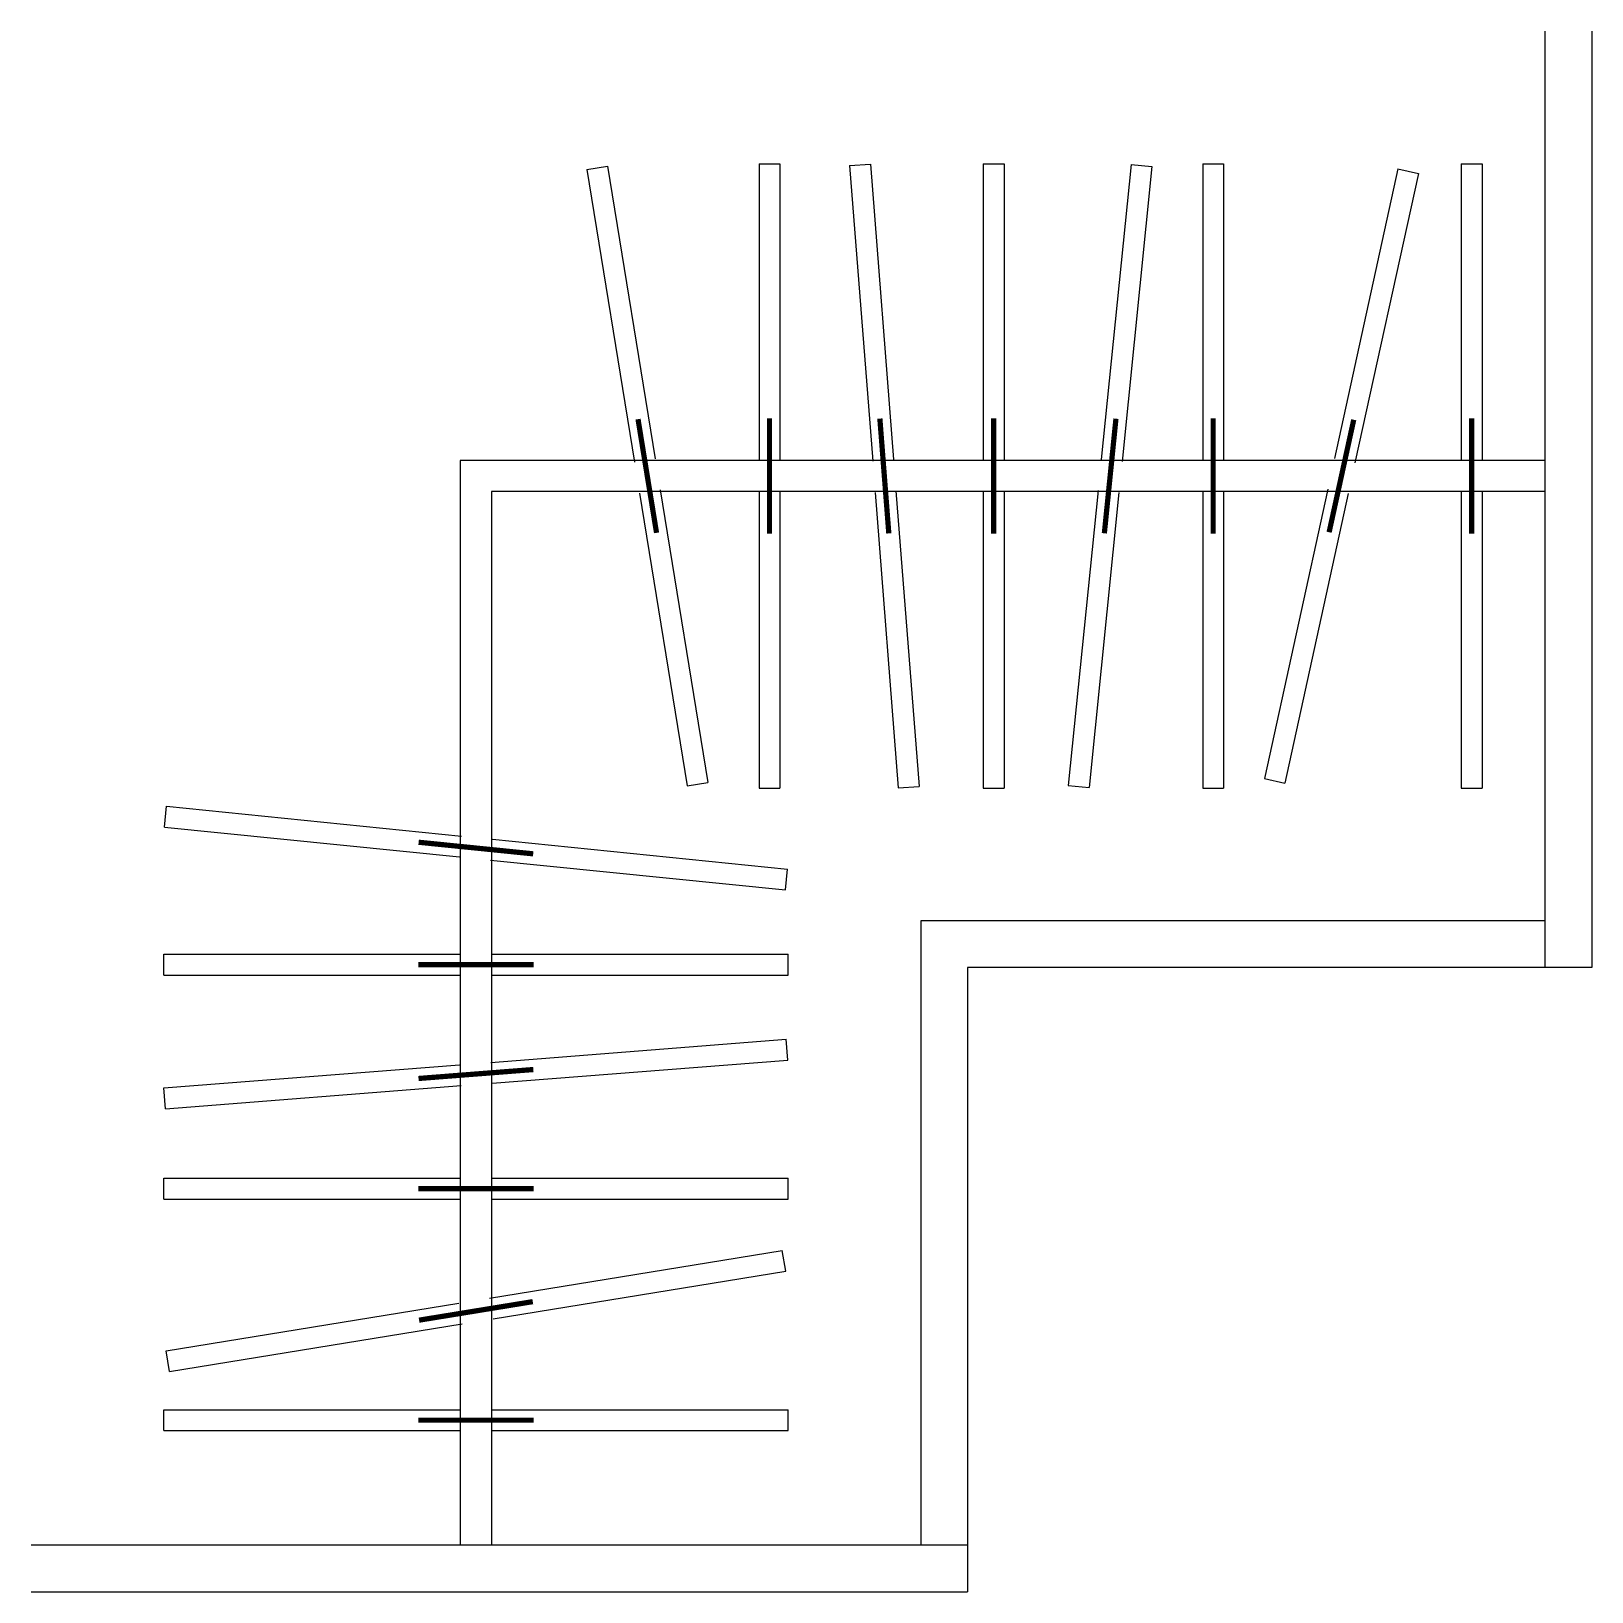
# Model space of a CAD drawing. Header units: millimetres. Extents: x -919.66 to -918.66, y 2724.45 to 2725.45.
import ezdxf

# ---------------------------------------------------------------- set-up
doc = ezdxf.new("R2010")
doc.units = ezdxf.units.MM
doc.header["$LTSCALE"] = 10
doc.layers.add('Móveis_armários', color=2, linetype='Continuous')

# ---------------------------------------------------------------- blocks, each defined once
blk = doc.blocks.new('cdn_cabide')
at = {"layer": 'Móveis_armários', "color": 1}
for p, q in [((-0.0067, 0.2), (-0.0067, 0.01)), ((-0.0067, 0.2), (0.0067, 0.2)), ((0.0067, 0.2), (0.0067, 0.01)), ((-0.0067, -0.01), (-0.0067, -0.2)), ((0.0067, -0.01), (0.0067, -0.2)), ((-0.0067, -0.2), (0.0067, -0.2))]:
    blk.add_line(p, q, dxfattribs=at)
at = {"layer": 'Móveis_armários', "color": 1, "const_width": 0.00335}
blk.add_lwpolyline([(0, 0.0369), (0, -0.0369)], dxfattribs=at)

msp = doc.modelspace()

# ---------------------------------------------------------------- linework, layer by layer
at = {"layer": 'Móveis_armários', "color": 1}
for p, q in [((-918.6892, 2725.4545), (-918.6892, 2724.8545)), ((-919.3842, 2725.1795), (-919.3842, 2724.4845)), ((-918.6892, 2725.1795), (-919.3842, 2725.1795)), ((-919.3642, 2725.1595), (-919.3642, 2724.4845)), ((-918.6892, 2725.1595), (-919.3642, 2725.1595)), ((-919.0892, 2724.8845), (-919.0892, 2724.4845)), ((-918.6892, 2724.8845), (-919.0892, 2724.8845)), ((-919.6592, 2724.4845), (-919.0592, 2724.4845))]:
    msp.add_line(p, q, dxfattribs=at)
at = {"layer": 'Móveis_armários'}
for p, q in [((-918.6592, 2725.4545), (-918.6592, 2724.8545)), ((-919.0592, 2724.8545), (-919.0592, 2724.4545)), ((-918.6592, 2724.8545), (-919.0592, 2724.8545)), ((-919.6592, 2724.4545), (-919.0592, 2724.4545))]:
    msp.add_line(p, q, dxfattribs=at)

# ---------------------------------------------------------------- block references
for p, rotation in [((-919.2644, 2725.1695), 9.25214734648855), ((-919.1125, 2725.1695), 4.457292020204664), ((-918.9678, 2725.1695), 354.2224271396678), ((-918.8196, 2725.1695), 347.6512743147307), ((-919.3742, 2724.9311), 84.22242713966791), ((-919.3742, 2724.8563), 90), ((-919.3742, 2724.7863), 94.45729202020466), ((-919.3742, 2724.7128), 90), ((-919.3742, 2724.6345), 99.25214734648856), ((-919.3742, 2724.5645), 90)]:
    msp.add_blockref('cdn_cabide', p, dxfattribs=dict(at, rotation=rotation))
for p in [(-919.1861, 2725.1695), (-919.0425, 2725.1695), (-918.9018, 2725.1695), (-918.7362, 2725.1695)]:
    msp.add_blockref('cdn_cabide', p, dxfattribs=at)

doc.saveas('drawing.dxf')
